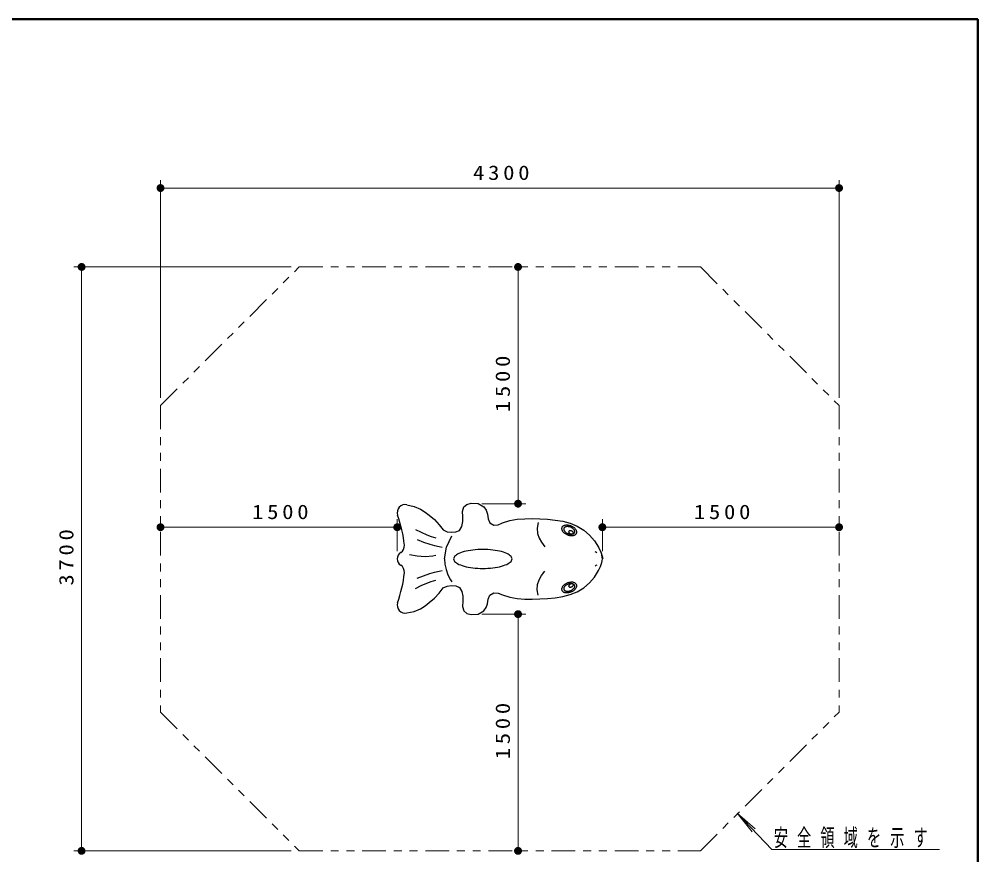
# Model space of a CAD drawing. Units: millimetres on the paper, with parts at other scales. Extents: x -385 to 0, y -5 to 267.
# Drawn here: x -121.5 to 0, y 161.1 to 267 of the extents above; entities that cross this region are included whole.
import ezdxf

# ---------------------------------------------------------------- set-up
doc = ezdxf.new("R2010")
doc.units = ezdxf.units.MM
doc.linetypes.add('USER3', pattern=[8, 3, -1, 1, -1, 1, -1])
doc.layers.add('LY_1', color=7, linetype='Continuous', lineweight=13)
doc.layers.add('LY_2', color=7, linetype='Continuous', lineweight=13)
doc.styles.add('ＭＳ ゴシック', font='')
doc.styles.get('ＭＳ ゴシック').set_extended_font_data('MS Gothic')

# ---------------------------------------------------------------- blocks, each defined once
blk = doc.blocks.new('filled_dot')
at = {"color": 0, "linetype": 'Continuous', "lineweight": -2, "const_width": 1.25}
blk.add_lwpolyline([(-0.625, 0, 1), (0.625, 0, 1)], format="xyb", close=True, dxfattribs=at)

msp = doc.modelspace()

# ---------------------------------------------------------------- linework, layer by layer
at = {"layer": 'LY_1'}
for p, q in [((-103.587, 219.026), (-103.587, 246.6)), ((-103.587, 245.6), (-17.587, 245.6)), ((-17.587, 219.026), (-17.587, 246.6)), ((-87.014, 235.6), (-114.587, 235.6)), ((-113.587, 161.6), (-113.587, 235.6)), ((-58.273, 235.6), (-58.273, 205.6)), ((-62.879, 205.6), (-57.273, 205.6)), ((-73.587, 199.569), (-73.587, 203.616)), ((-47.587, 199.6), (-47.587, 203.616)), ((-103.587, 202.616), (-73.587, 202.616)), ((-47.587, 202.616), (-17.587, 202.616)), ((-62.879, 191.6), (-57.273, 191.6)), ((-58.273, 191.6), (-58.273, 161.6)), ((-30.501, 166.359), (-28.613, 164.028)), ((-30.501, 166.359), (-28.237, 164.391)), ((-26.088, 161.788), (-30.501, 166.359)), ((-87.014, 161.6), (-114.587, 161.6)), ((-26.088, 161.788), (-4.861, 161.788))]:
    msp.add_line(p, q, dxfattribs=at)
at = {"layer": 'LY_1', "linetype": 'USER3'}
for p, q in [((-103.587, 218.026), (-86.014, 235.6)), ((-86.014, 235.6), (-35.161, 235.6)), ((-35.161, 235.6), (-17.587, 218.026)), ((-103.587, 218.026), (-103.587, 179.173)), ((-17.587, 218.026), (-17.587, 179.173)), ((-103.587, 179.173), (-86.014, 161.6)), ((-35.161, 161.6), (-17.587, 179.173)), ((-86.014, 161.6), (-35.161, 161.6))]:
    msp.add_line(p, q, dxfattribs=at)
at = {"layer": 'LY_1', "lineweight": 25}
for points in [[(-72.348, 205.449), (-71.458, 205.257), (-70.62, 204.906), (-70.06, 204.543), (-69.53, 204.131), (-68.857, 203.574), (-68.267, 202.926), (-67.75, 202.266), (-67.266, 202.044), (-66.689, 201.979), (-66.156, 202.011), (-65.713, 202.209), (-65.397, 202.725), (-65.278, 203.327), (-65.282, 203.959), (-65.302, 204.623), (-65.139, 205.193), (-64.751, 205.5), (-64.22, 205.653), (-63.335, 205.602), (-62.613, 205.193), (-62.323, 204.776), (-62.154, 204.275), (-62.056, 203.689), (-61.838, 203.184), (-61.35, 202.897), (-60.791, 202.939), (-60.231, 203.156), (-59.303, 203.455), (-58.369, 203.626), (-57.429, 203.7), (-56.481, 203.705), (-55.525, 203.672), (-54.538, 203.62), (-53.555, 203.53), (-52.589, 203.374), (-51.653, 203.125), (-50.76, 202.754), (-49.944, 202.253), (-49.206, 201.629), (-48.571, 200.899), (-48.063, 200.085), (-47.759, 199.382), (-47.546, 198.65)], [(-72.348, 205.449), (-71.458, 205.257), (-70.62, 204.906), (-70.06, 204.543), (-69.53, 204.131), (-68.857, 203.574), (-68.267, 202.926), (-67.75, 202.266), (-67.266, 202.044), (-66.689, 201.979), (-66.156, 202.011), (-65.713, 202.209), (-65.397, 202.725), (-65.278, 203.327), (-65.282, 203.959), (-65.302, 204.623), (-65.139, 205.193), (-64.751, 205.5), (-64.22, 205.653), (-63.335, 205.602), (-62.613, 205.193), (-62.323, 204.776), (-62.154, 204.275), (-62.056, 203.689), (-61.838, 203.184), (-61.35, 202.897), (-60.791, 202.939), (-60.231, 203.156), (-59.303, 203.455), (-58.369, 203.626), (-57.429, 203.7), (-56.481, 203.705), (-55.525, 203.672), (-54.538, 203.62), (-53.555, 203.53), (-52.589, 203.374), (-51.653, 203.125), (-50.76, 202.754), (-49.944, 202.253), (-49.206, 201.629), (-48.571, 200.899), (-48.063, 200.085), (-47.835, 199.582), (-47.654, 199.061)], [(-55.734, 203.195), (-55.857, 202.515), (-55.812, 201.834), (-55.603, 201.248), (-55.285, 200.704), (-54.857, 200.136)], [(-71.27, 202.341), (-70.566, 201.977), (-69.839, 201.663), (-69.279, 201.46), (-68.71, 201.286)], [(-71.044, 201.06), (-70.264, 200.731), (-69.463, 200.458), (-68.863, 200.295), (-68.258, 200.157), (-67.881, 200.081)], [(-67.587, 198.6), (-67.356, 200.096), (-66.673, 201.524)], [(-48.298, 199.388), (-48.404, 199.452), (-48.511, 199.516)], [(-72.348, 191.751), (-71.458, 191.943), (-70.62, 192.293), (-70.06, 192.657), (-69.53, 193.068), (-68.857, 193.626), (-68.267, 194.274), (-67.75, 194.934), (-67.266, 195.155), (-66.689, 195.221), (-66.156, 195.189), (-65.713, 194.991), (-65.397, 194.475), (-65.278, 193.873), (-65.282, 193.241), (-65.302, 192.576), (-65.139, 192.006), (-64.751, 191.7), (-64.22, 191.547), (-63.335, 191.598), (-62.613, 192.006), (-62.323, 192.423), (-62.154, 192.925), (-62.056, 193.51), (-61.838, 194.015), (-61.35, 194.302), (-60.791, 194.261), (-60.231, 194.044), (-59.303, 193.745), (-58.369, 193.574), (-57.429, 193.5), (-56.481, 193.495), (-55.525, 193.528), (-54.538, 193.58), (-53.555, 193.67), (-52.589, 193.825), (-51.653, 194.075), (-50.76, 194.446), (-49.944, 194.947), (-49.206, 195.571), (-48.571, 196.301), (-48.063, 197.115), (-47.835, 197.618), (-47.654, 198.139)], [(-72.023, 199.152), (-71.052, 198.979), (-70.065, 198.926), (-69.086, 199.001), (-68.71, 199.076)], [(-67.587, 198.6), (-67.539, 197.918), (-67.397, 197.243), (-67.162, 196.581), (-66.835, 195.938), (-66.756, 195.806), (-66.673, 195.676)], [(-71.044, 196.139), (-70.264, 196.468), (-69.463, 196.742), (-68.863, 196.905), (-68.258, 197.043), (-67.881, 197.118)], [(-55.734, 194.005), (-55.857, 194.685), (-55.812, 195.366), (-55.603, 195.952), (-55.285, 196.496), (-54.857, 197.064)], [(-48.298, 197.811), (-48.404, 197.748), (-48.511, 197.684)], [(-71.27, 194.859), (-70.566, 195.223), (-69.839, 195.537), (-69.279, 195.74), (-68.71, 195.914)]]:
    msp.add_lwpolyline(points, dxfattribs=at)
for points in [[(-52.724, 202.557), (-52.739, 202.506), (-52.746, 202.454), (-52.745, 202.399), (-52.738, 202.343), (-52.723, 202.287), (-52.701, 202.229), (-52.672, 202.172), (-52.636, 202.114), (-52.594, 202.058), (-52.546, 202.003), (-52.492, 201.949), (-52.432, 201.898), (-52.368, 201.848), (-52.299, 201.802), (-52.226, 201.759), (-52.15, 201.719), (-52.071, 201.683), (-51.99, 201.651), (-51.907, 201.623), (-51.824, 201.6), (-51.74, 201.582), (-51.656, 201.568), (-51.573, 201.559), (-51.493, 201.556), (-51.414, 201.557), (-51.338, 201.563), (-51.265, 201.574), (-51.197, 201.59), (-51.133, 201.611), (-51.073, 201.637), (-51.02, 201.667), (-50.972, 201.701), (-50.93, 201.739), (-50.895, 201.78), (-50.866, 201.825), (-50.845, 201.873), (-50.831, 201.923), (-50.824, 201.976), (-50.824, 202.03), (-50.831, 202.086), (-50.846, 202.143), (-50.868, 202.201), (-50.897, 202.258), (-50.933, 202.315), (-50.975, 202.372), (-51.023, 202.427), (-51.078, 202.481), (-51.137, 202.532), (-51.202, 202.581), (-51.27, 202.628), (-51.343, 202.671), (-51.419, 202.711), (-51.498, 202.747), (-51.579, 202.779), (-51.662, 202.806), (-51.746, 202.83), (-51.83, 202.848), (-51.913, 202.862), (-51.996, 202.87), (-52.077, 202.874), (-52.156, 202.873), (-52.231, 202.867), (-52.304, 202.855), (-52.373, 202.839), (-52.437, 202.818), (-52.496, 202.793), (-52.55, 202.763), (-52.597, 202.729), (-52.639, 202.691), (-52.674, 202.65), (-52.703, 202.605)], [(-52.47, 202.464), (-52.48, 202.427), (-52.485, 202.389), (-52.485, 202.349), (-52.48, 202.309), (-52.469, 202.267), (-52.453, 202.225), (-52.432, 202.183), (-52.406, 202.142), (-52.375, 202.101), (-52.34, 202.06), (-52.3, 202.021), (-52.257, 201.984), (-52.21, 201.948), (-52.16, 201.914), (-52.106, 201.882), (-52.051, 201.853), (-51.993, 201.827), (-51.934, 201.804), (-51.874, 201.784), (-51.813, 201.767), (-51.752, 201.753), (-51.691, 201.743), (-51.631, 201.737), (-51.572, 201.734), (-51.514, 201.735), (-51.459, 201.74), (-51.406, 201.748), (-51.356, 201.76), (-51.309, 201.775), (-51.266, 201.793), (-51.227, 201.815), (-51.192, 201.84), (-51.162, 201.868), (-51.136, 201.898), (-51.115, 201.931), (-51.1, 201.966), (-51.089, 202.002), (-51.084, 202.041), (-51.084, 202.08), (-51.09, 202.121), (-51.101, 202.163), (-51.117, 202.204), (-51.138, 202.246), (-51.164, 202.288), (-51.194, 202.329), (-51.23, 202.369), (-51.269, 202.409), (-51.313, 202.446), (-51.36, 202.482), (-51.41, 202.516), (-51.463, 202.547), (-51.518, 202.576), (-51.576, 202.603), (-51.635, 202.626), (-51.695, 202.646), (-51.756, 202.663), (-51.817, 202.676), (-51.878, 202.686), (-51.939, 202.693), (-51.998, 202.696), (-52.055, 202.695), (-52.11, 202.69), (-52.163, 202.682), (-52.213, 202.67), (-52.26, 202.655), (-52.303, 202.636), (-52.342, 202.615), (-52.377, 202.59), (-52.408, 202.562), (-52.433, 202.532), (-52.454, 202.499)], [(-51.853, 202.073), (-51.857, 202.057), (-51.86, 202.041), (-51.859, 202.023), (-51.857, 202.006), (-51.852, 201.988), (-51.846, 201.97), (-51.836, 201.952), (-51.825, 201.934), (-51.812, 201.916), (-51.797, 201.899), (-51.78, 201.882), (-51.761, 201.866), (-51.741, 201.851), (-51.719, 201.836), (-51.696, 201.822), (-51.673, 201.81), (-51.648, 201.799), (-51.622, 201.789), (-51.596, 201.78), (-51.57, 201.773), (-51.544, 201.767), (-51.518, 201.763), (-51.492, 201.76), (-51.466, 201.759), (-51.442, 201.759), (-51.418, 201.761), (-51.395, 201.765), (-51.373, 201.77), (-51.353, 201.776), (-51.335, 201.784), (-51.318, 201.793), (-51.303, 201.804), (-51.29, 201.816), (-51.279, 201.829), (-51.27, 201.843), (-51.263, 201.858), (-51.259, 201.874), (-51.256, 201.891), (-51.256, 201.908), (-51.259, 201.925), (-51.263, 201.943), (-51.27, 201.961), (-51.279, 201.979), (-51.291, 201.997), (-51.304, 202.015), (-51.319, 202.032), (-51.336, 202.049), (-51.355, 202.065), (-51.375, 202.081), (-51.397, 202.095), (-51.419, 202.109), (-51.443, 202.121), (-51.468, 202.132), (-51.494, 202.142), (-51.52, 202.151), (-51.546, 202.158), (-51.572, 202.164), (-51.598, 202.169), (-51.624, 202.171), (-51.65, 202.172), (-51.674, 202.172), (-51.698, 202.17), (-51.721, 202.167), (-51.742, 202.161), (-51.763, 202.155), (-51.781, 202.147), (-51.798, 202.138), (-51.813, 202.127), (-51.826, 202.115), (-51.837, 202.102), (-51.846, 202.088)], [(-59.034, 198.6), (-59.048, 198.704), (-59.09, 198.808), (-59.16, 198.91), (-59.257, 199.01), (-59.38, 199.107), (-59.53, 199.2), (-59.703, 199.288), (-59.9, 199.371), (-60.118, 199.448), (-60.356, 199.519), (-60.612, 199.583), (-60.884, 199.639), (-61.171, 199.687), (-61.469, 199.728), (-61.777, 199.759), (-62.093, 199.782), (-62.413, 199.795), (-62.735, 199.8), (-63.058, 199.795), (-63.378, 199.782), (-63.694, 199.759), (-64.002, 199.728), (-64.3, 199.687), (-64.586, 199.639), (-64.859, 199.583), (-65.115, 199.519), (-65.353, 199.448), (-65.571, 199.371), (-65.768, 199.288), (-65.941, 199.2), (-66.09, 199.107), (-66.214, 199.01), (-66.311, 198.91), (-66.381, 198.808), (-66.423, 198.704), (-66.437, 198.6), (-66.423, 198.495), (-66.381, 198.392), (-66.311, 198.289), (-66.214, 198.189), (-66.09, 198.093), (-65.941, 198), (-65.768, 197.912), (-65.571, 197.829), (-65.353, 197.751), (-65.115, 197.681), (-64.859, 197.617), (-64.586, 197.561), (-64.3, 197.512), (-64.002, 197.472), (-63.694, 197.441), (-63.378, 197.418), (-63.058, 197.404), (-62.735, 197.4), (-62.413, 197.404), (-62.093, 197.418), (-61.777, 197.441), (-61.469, 197.472), (-61.171, 197.512), (-60.884, 197.561), (-60.612, 197.617), (-60.356, 197.681), (-60.118, 197.751), (-59.9, 197.829), (-59.703, 197.912), (-59.53, 198), (-59.38, 198.093), (-59.257, 198.189), (-59.16, 198.289), (-59.09, 198.392), (-59.048, 198.495)], [(-52.724, 194.643), (-52.703, 194.595), (-52.674, 194.55), (-52.639, 194.509), (-52.597, 194.471), (-52.55, 194.437), (-52.496, 194.407), (-52.437, 194.381), (-52.373, 194.361), (-52.304, 194.344), (-52.231, 194.333), (-52.156, 194.327), (-52.077, 194.326), (-51.996, 194.329), (-51.913, 194.338), (-51.83, 194.352), (-51.746, 194.37), (-51.662, 194.393), (-51.579, 194.421), (-51.498, 194.453), (-51.419, 194.489), (-51.343, 194.529), (-51.27, 194.572), (-51.202, 194.618), (-51.137, 194.668), (-51.078, 194.719), (-51.023, 194.773), (-50.975, 194.828), (-50.933, 194.885), (-50.897, 194.942), (-50.868, 194.999), (-50.846, 195.057), (-50.831, 195.113), (-50.824, 195.169), (-50.824, 195.224), (-50.831, 195.277), (-50.845, 195.327), (-50.866, 195.375), (-50.895, 195.42), (-50.93, 195.461), (-50.972, 195.499), (-51.02, 195.533), (-51.073, 195.563), (-51.133, 195.588), (-51.197, 195.609), (-51.265, 195.625), (-51.338, 195.637), (-51.414, 195.643), (-51.493, 195.644), (-51.573, 195.64), (-51.656, 195.632), (-51.74, 195.618), (-51.824, 195.6), (-51.907, 195.576), (-51.99, 195.549), (-52.071, 195.517), (-52.15, 195.481), (-52.226, 195.441), (-52.299, 195.398), (-52.368, 195.351), (-52.432, 195.302), (-52.492, 195.251), (-52.546, 195.197), (-52.594, 195.142), (-52.636, 195.085), (-52.672, 195.028), (-52.701, 194.971), (-52.723, 194.913), (-52.738, 194.856), (-52.745, 194.8), (-52.746, 194.746), (-52.739, 194.693)], [(-52.47, 194.736), (-52.454, 194.701), (-52.433, 194.668), (-52.408, 194.638), (-52.377, 194.61), (-52.342, 194.585), (-52.303, 194.563), (-52.26, 194.545), (-52.213, 194.53), (-52.163, 194.518), (-52.11, 194.51), (-52.055, 194.505), (-51.998, 194.504), (-51.939, 194.507), (-51.878, 194.513), (-51.817, 194.523), (-51.756, 194.537), (-51.695, 194.554), (-51.635, 194.574), (-51.576, 194.597), (-51.518, 194.623), (-51.463, 194.652), (-51.41, 194.684), (-51.36, 194.718), (-51.313, 194.754), (-51.269, 194.791), (-51.23, 194.83), (-51.194, 194.871), (-51.164, 194.912), (-51.138, 194.953), (-51.117, 194.995), (-51.101, 195.037), (-51.09, 195.079), (-51.084, 195.119), (-51.084, 195.159), (-51.089, 195.197), (-51.1, 195.234), (-51.115, 195.269), (-51.136, 195.302), (-51.162, 195.332), (-51.192, 195.36), (-51.227, 195.385), (-51.266, 195.406), (-51.309, 195.425), (-51.356, 195.44), (-51.406, 195.452), (-51.459, 195.46), (-51.514, 195.465), (-51.572, 195.466), (-51.631, 195.463), (-51.691, 195.456), (-51.752, 195.446), (-51.813, 195.433), (-51.874, 195.416), (-51.934, 195.396), (-51.993, 195.373), (-52.051, 195.346), (-52.106, 195.317), (-52.16, 195.286), (-52.21, 195.252), (-52.257, 195.216), (-52.3, 195.179), (-52.34, 195.14), (-52.375, 195.099), (-52.406, 195.058), (-52.432, 195.016), (-52.453, 194.975), (-52.469, 194.933), (-52.48, 194.891), (-52.485, 194.85), (-52.485, 194.811), (-52.48, 194.772)], [(-51.853, 195.127), (-51.846, 195.112), (-51.837, 195.098), (-51.826, 195.085), (-51.813, 195.073), (-51.798, 195.062), (-51.781, 195.053), (-51.763, 195.045), (-51.742, 195.038), (-51.721, 195.033), (-51.698, 195.03), (-51.674, 195.028), (-51.65, 195.027), (-51.624, 195.029), (-51.598, 195.031), (-51.572, 195.036), (-51.546, 195.041), (-51.52, 195.049), (-51.494, 195.057), (-51.468, 195.067), (-51.443, 195.079), (-51.419, 195.091), (-51.397, 195.105), (-51.375, 195.119), (-51.355, 195.135), (-51.336, 195.151), (-51.319, 195.168), (-51.304, 195.185), (-51.291, 195.203), (-51.279, 195.221), (-51.27, 195.239), (-51.263, 195.257), (-51.259, 195.275), (-51.256, 195.292), (-51.256, 195.309), (-51.259, 195.326), (-51.263, 195.342), (-51.27, 195.357), (-51.279, 195.371), (-51.29, 195.384), (-51.303, 195.396), (-51.318, 195.406), (-51.335, 195.416), (-51.353, 195.424), (-51.373, 195.43), (-51.395, 195.435), (-51.418, 195.439), (-51.442, 195.441), (-51.466, 195.441), (-51.492, 195.44), (-51.518, 195.437), (-51.544, 195.433), (-51.57, 195.427), (-51.596, 195.42), (-51.622, 195.411), (-51.648, 195.401), (-51.673, 195.39), (-51.696, 195.377), (-51.719, 195.364), (-51.741, 195.349), (-51.761, 195.334), (-51.78, 195.318), (-51.797, 195.301), (-51.812, 195.283), (-51.825, 195.266), (-51.836, 195.248), (-51.846, 195.23), (-51.852, 195.212), (-51.857, 195.194), (-51.859, 195.176), (-51.86, 195.159), (-51.857, 195.143)]]:
    msp.add_lwpolyline(points, close=True, dxfattribs=at)
for centre, radius, start, end in [((-72.587, 204.478), 1, 76.16469, 199.30935), ((-89.362, 198.6), 16.775, 5.99719, 19.30936), ((-72.643, 198.6), 0.944, 121.99515, 238.00484), ((-73.673, 200.249), 1, 301.99516, 5.99719), ((-49.203, 198.6), 1.616, 343.41089, 16.58911), ((-89.362, 198.599), 16.775, 340.69065, 354.00281), ((-73.673, 196.951), 1, 354.00281, 58.00484), ((-72.587, 192.722), 1, 160.69065, 283.83531)]:
    msp.add_arc(centre, radius, start, end, dxfattribs=at)
at = {"layer": 'LY_2', "lineweight": 50}
for p, q in [((0, 267), (-385, 267)), ((0, 0), (0, 267))]:
    msp.add_line(p, q, dxfattribs=at)

# ---------------------------------------------------------------- block references
at = {"layer": 'LY_1', "xscale": 0.4, "yscale": 0.4}
for p in [(-103.587, 245.6), (-103.587, 202.616), (-47.587, 202.616)]:
    msp.add_blockref('filled_dot', p, dxfattribs=at)
for p, rotation in [((-17.587, 245.6), 180), ((-113.587, 235.6), 270), ((-58.273, 235.6), 270), ((-58.273, 205.6), 90), ((-73.587, 202.616), 180), ((-17.587, 202.616), 180), ((-58.273, 191.6), 270), ((-113.587, 161.6), 90), ((-58.273, 161.6), 90)]:
    msp.add_blockref('filled_dot', p, dxfattribs=dict(at, rotation=rotation))

# ---------------------------------------------------------------- texts
at = {"layer": 'LY_1', "style": 'ＭＳ ゴシック'}
for s, insert, char_height, attachment_point in [('\\T1.33;\\W1.15;4300', (-60.159, 246.6), 1.833, 8), ('\\T1.33;\\W1.15;1500', (-88.166, 203.616), 1.833, 8), ('\\T1.33;\\W1.15;1500', (-32.166, 203.616), 1.833, 8), ('\\T1.64;\\W0.6;安全領域を示す', (-25.861, 161.938), 2.199, 7)]:
    msp.add_mtext(s, dxfattribs=dict(at, insert=insert, char_height=char_height, attachment_point=attachment_point))
at = {"layer": 'LY_1', "char_height": 1.833, "attachment_point": 8, "rotation": 90, "style": 'ＭＳ ゴシック'}
for s, insert in [('\\T1.33;\\W1.15;1500', (-59.273, 221.021)), ('\\T1.33;\\W1.15;3700', (-114.587, 199.028)), ('\\T1.33;\\W1.15;1500', (-59.273, 177.021))]:
    msp.add_mtext(s, dxfattribs=dict(at, insert=insert))

doc.saveas('drawing.dxf')
